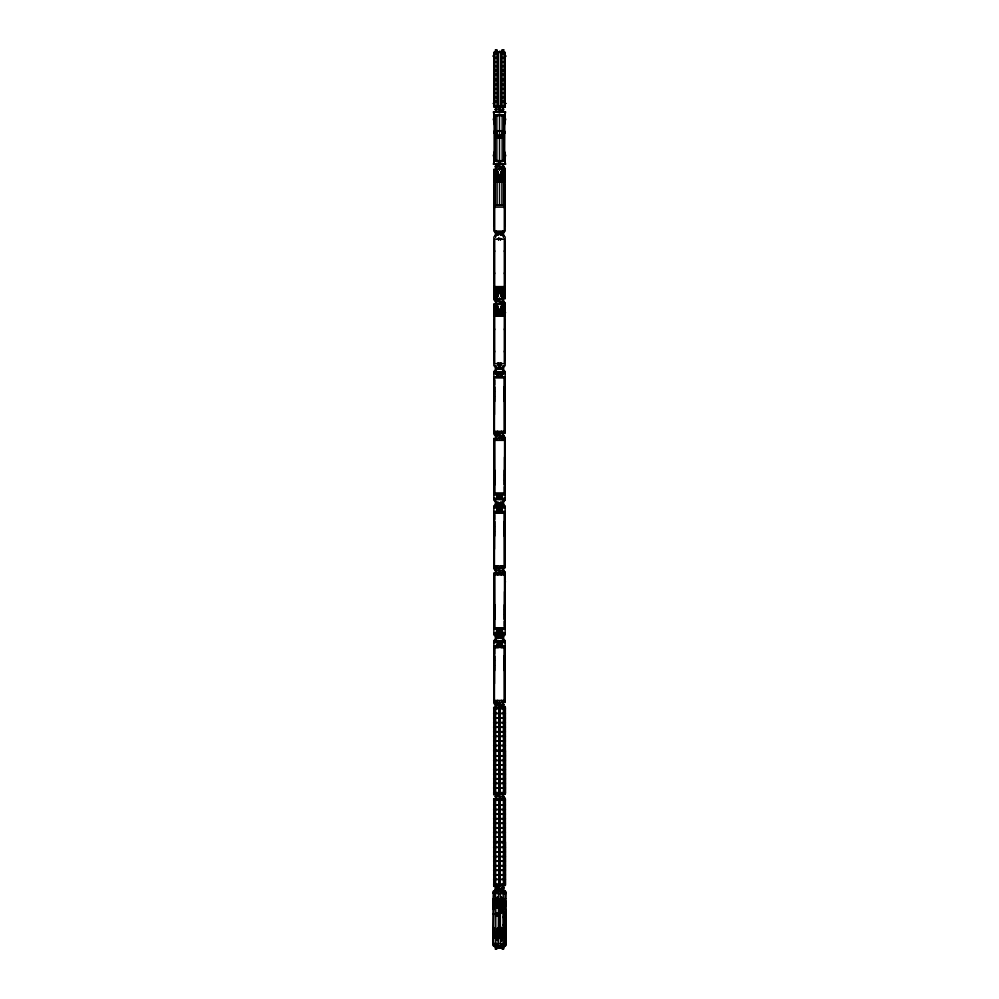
<?xml version="1.0" encoding="UTF-8"?>
<svg xmlns="http://www.w3.org/2000/svg" width="999" height="999" viewBox="0 0 999 999"><rect width="100%" height="100%" fill="white"/><g stroke="black" fill="none" stroke-linecap="round" stroke-linejoin="round"><path stroke-width="1.5" d="M493.319 898.838L493.469 909.215M495.254 885.189L494.093 885.326M494.093 793.83L495.192 793.693M495.054 891.383L493.706 893.181L493.431 944.667L494.955 946.415L495.779 943.556L495.779 898.838C495.429 893.705 494.755 891.233 495.829 888.148M496.491 309.003L496.291 307.03M496.815 799.175L494.293 799.05M496.815 707.679L495.854 707.704L497.127 707.679M497.852 889.859L501.098 890.072M500.087 890.671L500.087 889.684L500.012 890.671M498.151 890.471L500.924 890.471L501.098 889.122M501.873 889.647L502.335 889.947M501.998 885.326L503.109 885.126L503.134 886.35M503.109 793.755L501.998 793.83M502.509 309.003L502.36 306.943L502.509 309.265M502.122 174.713L503.496 175.187L502.509 174.463M503.159 946.478L504.045 946.415L503.221 943.556L503.221 893.531L504.045 890.671L503.171 890.509M504.233 53.559L504.233 52.385M504.545 884.028L504.545 885.401M504.545 792.532L504.545 793.905M493.806 106.518L505.194 106.518L505.194 105.732L501.735 105.732M493.019 943.955C494.517 946.54 501.023 947.876 504.67 945.678L505.294 938.248M505.194 106.518L505.194 79.645L501.398 79.645M505.681 933.378L505.681 944.255L505.681 892.831M505.681 901.985L505.644 926.785M504.582 156.219L504.395 152.897L504.208 156.718M502.335 947.139L501.76 948.063L501.398 946.64M497.29 932.055L497.539 928.034L497.415 940.608L497.265 928.271L497.202 932.055L501.448 932.192M497.552 936.438L497.265 940.359L497.465 936.575M501.585 940.559L501.498 928.021L501.498 940.608L501.71 936.575M493.693 899.487L493.319 901.647L494.368 901.647M493.693 929.732L493.319 931.905L494.368 931.905M497.29 900.848L497.315 897.252L497.465 900.848M497.29 904.682L497.315 908.278L497.465 900.474M501.535 900.848L501.685 897.252L501.498 908.216L501.71 904.682M501.535 900.648L501.623 897.402L501.685 908.278M501.71 904.882L501.585 908.166L501.535 904.682M504.595 153.434L504.208 153.534M497.44 940.371L497.202 936.587M501.448 932.055C501.948 914.272 501.948 954.37 501.448 936.587M497.29 900.648L497.315 897.252M501.448 900.561L501.735 897.314L501.71 900.848M493.543 898.838L493.843 891.87L498.601 890.022L498.251 943.556L495.404 944.717L496.79 946.14L498.588 946.365L502.21 946.14L503.596 944.717L500.749 943.556L502.26 946.54L500.412 946.89L500.387 889.997L503.996 890.559L505.569 892.419L504.02 890.721M504.033 946.128L500.412 946.503M498.563 947.089L498.251 943.556L496.79 946.14L497.602 946.64M494.655 117.707L494.567 119.306L494.43 118.419M504.57 157.792C504.582 157.505 504.07 159.253 504.57 158.017M502.26 946.577L502.222 947.639L503.721 947.639L503.721 946.278M495.904 890.783L496.066 888.148M498.339 890.471L498.988 889.684M500.661 946.615L500.087 947.389M496.603 946.303L496.79 946.74A14.61 14.61 0 0 0 502.222 946.665L503.359 946.303L503.134 947.551M499.65 108.941L501.261 111.164L499.512 109.003M498.701 107.717L500.274 109.89L499.425 109.228M499.263 435.726L498.314 434.128M499.737 435.989L500.836 437.437M499.263 570.279L497.902 568.019L499.737 570.529M499.737 705.082L497.927 702.796L500.686 706.68M499.125 796.003C494.318 789.797 504.158 802.01 499.063 796.066M497.602 890.446L496.79 890.933L498.251 893.531L495.404 892.369L496.79 890.933L498.588 890.708L502.21 890.933L503.596 892.369L500.749 893.531L502.222 889.435L503.721 889.435L503.608 890.421M499.987 109.715L498.563 107.867M499.25 166.259C501.311 169.618 494.443 159.69 499.875 167.208M498.026 299.5L499.712 301.448L498.101 299.688M499.875 301.748L499.213 300.799L499.787 301.81M499.737 301.436L500.861 303.022L499.263 301.186M499.875 796.89L499.263 796.315M504.47 157.38L504.345 157.305M505.569 945.004L505.681 929.407M493.768 929.145L493.319 931.905L493.931 929.732M505.032 908.253L505.681 905.181L504.632 905.181M496.291 307.704L496.878 307.23L496.678 310.165M502.397 890.783L500.387 890.059L505.469 892.469L505.531 898.838M500.849 946.615L498.151 946.615M496.266 173.764L495.554 173.901L496.041 173.426M499.125 166.321L499.787 167.27M503.246 173.426C502.547 175.062 503.946 172.253 502.122 173.701M495.754 294.643C496.416 293.132 495.054 295.642 496.878 294.368M496.266 308.316L495.554 308.454L496.041 307.967M502.734 294.305L503.359 294.043L502.959 294.643M503.246 307.967C502.547 309.553 503.933 306.893 502.122 308.254M501.173 572.951L499.587 570.267M495.017 945.853L496.765 946.303L496.778 947.139M502.322 294.917L502.322 292.445M499.525 436.051L500.899 437.475M500.836 706.53L499.263 704.819M499.4 796.265L499.937 796.815M494.293 707.554L497.127 707.554M503.146 707.704C500.749 707.317 504.17 708.428 503.134 706.543M495.891 793.755L497.002 793.83M503.109 799.138C500.724 798.863 504.208 799.899 503.134 798.039M503.808 793.693L504.807 793.83M497.002 885.326L494.33 885.264M503.783 885.251L504.807 885.326M501.998 885.214L504.907 885.326L501.873 885.326M494.53 118.831L494.368 117.732M493.319 908.066L494.03 908.241M495.392 914.485L496.166 913.136L498.301 913.698L498.301 915.259L496.953 916.033L495.392 914.485L498.501 914.485M496.528 914.485L497.302 914.272L496.753 914.822M497.102 914.21L496.953 912.924M505.869 909.44L504.845 909.44L505.032 898.825M505.681 929.02L504.957 929.033L505.681 928.895M506.168 943.63L505.519 946.103L503.721 946.54M495.904 707.704L496.066 705.169M495.904 799.188L496.066 796.665M493.931 899.487L493.319 901.647L493.931 898.9M494.992 149.887L493.843 153.821L493.843 164.223M504.008 126.324L505.157 122.39L505.157 111.975M493.706 904.132L493.394 905.181L493.394 901.647L493.706 902.709M493.706 934.377L493.394 935.439L493.394 931.905L493.706 932.966M493.793 892.569L495.005 890.559L498.588 889.884M499.425 948.014L499.675 946.852M492.832 893.443L493.431 891.258M502.709 172.752L502.322 175.624M502.322 310.165L502.122 307.23L502.122 310.277M500.886 168.731L501.173 169.318M499.587 166.621L500.861 168.481L499.263 166.633M499.975 178.247L499.025 178.247M496.553 376.049L502.447 376.049L501.66 376.835L497.34 376.835L496.553 376.049L498.726 372.952M501.623 497.827L500.274 498.951L502.447 495.666L501.66 494.88L497.34 494.88L496.553 495.666L502.447 495.666M496.553 510.589L497.377 508.429L496.553 510.589L497.34 511.376L501.66 511.376C503.821 510.264 500.037 506.406 502.447 510.589M502.447 630.219L496.553 630.219L497.34 629.432L501.66 629.432L502.447 630.219L501.623 632.18M496.553 645.142L502.447 645.142L501.66 645.928L497.34 645.928L496.553 645.142L498.726 641.857L498.738 643.543M502.859 160.489L503.596 160.302M493.981 893.331L493.781 894.242M505.794 893.019L504.732 891.021M505.019 943.755L505.219 942.844M496.228 890.559L493.431 892.407M500.412 947.202L504.67 946.203L505.569 944.667L504.045 946.415M505.457 938.248L505.469 944.617L502.772 946.515M494.517 160.789L494.517 115.422M504.483 160.789L494.193 160.489M504.607 891.52L502.247 890.346M495.142 900.798L503.858 900.798M501.873 889.023L501.698 890.146M495.354 901.173L495.791 900.424M497.377 897.552L497.552 900.686M495.142 904.732L496.953 904.657M495.354 905.106L495.379 904.382M503.209 901.173L503.646 900.424M496.166 915.833L497.727 913.136M499.263 911.538C500.312 911.026 499.7 912.636 499.475 911.163M503.209 905.106L503.646 904.357M499.475 911.912L500.087 911.538M503.621 904.732L495.379 904.732M500.487 912.312L500.724 912.037M501.036 912.037L500.674 913.685M502.997 908.653L503.858 908.653M501.623 911.538L503.484 911.7L503.621 932.354L501.798 932.192M503.209 909.028L503.646 908.278M499.725 915.521L500.237 916.42M499.737 915.559L499.75 915.971M501.835 911.912L502.272 911.163M499.725 916.42L500.237 915.521M502.997 917.432L503.858 917.432M503.646 917.057L503.034 917.432M495.142 932.354L496.953 932.467M495.354 932.729L495.791 931.98M495.354 935.913L495.791 936.662M495.379 936.288L496.953 936.2M495.354 936.662L495.791 935.913M502.997 924.887L503.858 924.887M503.209 925.261L503.646 924.512M503.209 931.98L503.646 932.729M503.209 932.729L503.646 931.98M503.209 935.913L503.646 936.662M503.209 936.662L503.646 935.913M497.302 947.689L497.302 946.94M498.026 948.076L498.089 946.715M500.974 947.964L500.911 946.752M498.663 107.817L498.526 107.592M499.388 435.901L498.051 433.753M501.173 438.411L500.886 437.824M501.098 707.317L500.924 707.329M501.098 948.076L501.273 946.777M501.935 947.889L502.21 946.74M498.913 946.89L493.756 945.304L496.228 946.515M501.098 889.185L501.273 890.309M505.981 943.955L505.294 943.905M498.076 888.923L498.076 888.685M498.014 886.363L498.014 886.45M494.418 119.992C495.679 120.005 493.956 125.075 494.717 122.078M496.815 885.214L495.854 885.189L496.066 887.724M503.908 115.896L505.157 114.336M493.843 161.875L495.092 160.302M493.843 177.148L493.843 178.721M505.157 178.721L505.157 177.148M493.843 289.348L493.843 290.921M505.157 290.921L505.157 289.348M493.843 311.7L493.843 313.274M505.157 313.274L505.469 312.55M493.843 423.888L493.843 425.462M505.157 425.462L505.157 423.888M493.843 446.241L493.843 447.814M505.157 447.814L505.157 446.241M493.843 558.441L493.843 560.014M505.157 560.014L505.157 558.441M493.843 580.794L493.843 582.367M493.843 692.994L493.843 694.555M505.157 694.555L505.157 692.994M500.399 911.35C502.772 911.225 499.075 910.339 500.399 912.587L501.348 912.587L501.348 911.138L500.399 911.188L501.348 911.463M500.499 911.513L501.248 911.675M497.502 903.046L501.461 907.804L497.302 903.084M497.202 936.438L501.798 936.438M499.413 570.541L500.899 572.951M503.496 293.831L502.509 293.868M495.504 308.791L496.291 309.028M493.256 893.056L493.706 893.181M497.315 908.278L497.29 904.882M501.461 908.128L501.535 904.882M495.616 799.113L496.278 799.05M502.722 799.05L503.508 799.188M501.298 112.175L501.286 111.601M495.504 173.501L496.491 173.327M500.899 169.318L501.198 168.806M503.346 235.177L505.157 236.975L505.157 298.776L493.843 298.776L493.843 236.975L495.654 235.177M503.496 231.718L502.834 231.83M503.346 232.892L505.157 231.094L505.157 169.293L493.843 169.293L493.843 231.094L495.654 232.892M503.496 294.568L502.509 294.742M495.504 308.042L496.291 308.042M500.899 303.858L501.211 303.346M502.709 308.042L503.496 308.042M503.346 369.717L505.157 371.528L505.157 433.316L493.843 433.316L493.843 371.528L495.654 369.717M495.504 370.904L496.166 370.779M503.496 366.258L502.834 366.383M503.346 367.445L505.157 365.634L505.157 303.846L493.843 303.846L493.843 365.634L495.654 367.445M497.827 431.356L496.853 432.342L494.23 431.356L494.23 421.341M501.173 440.359L502.147 439.373L504.77 440.359L504.77 450.374M495.654 504.27L493.843 506.081L493.843 567.869L505.157 567.869L505.157 506.081L503.346 504.27M503.346 501.985L505.157 500.187L505.157 438.386L493.843 438.386L493.843 500.187L495.654 501.985M496.553 510.402L497.34 511.188L501.66 511.188L502.447 510.402M497.827 565.909L496.853 566.883L494.23 565.909L494.23 555.894M501.173 574.9L502.147 573.926L504.77 574.9L504.77 584.914M503.346 638.811L505.157 640.621L505.157 702.422L493.843 702.422L493.843 640.621L495.654 638.811M503.346 636.538L505.157 634.727L505.157 572.939L493.843 572.939L493.843 634.727L495.654 636.538M497.827 700.449L496.853 701.435L494.23 700.449L494.23 690.434M503.508 707.617L502.722 707.554M494.33 890.883L493.319 893.143A2.335 2.335 0 0 1 495.005 890.871A14.61 14.61 0 0 1 503.996 890.871L504.932 892.057M494.068 892.057L494.98 890.721M503.946 945.703L505.244 945.304L500.087 946.89M497.377 897.402L497.465 900.648M498.264 107.343L498.214 106.718M501.461 111.601L501.348 111.551M497.877 164.66L498.026 164.036M501.161 169.131L501.036 168.606M497.939 299.225L497.827 298.576M498.164 434.278L498.101 433.129L497.802 433.816M500.861 437.712L500.899 438.586M497.827 567.669L498.026 568.031M497.939 794.367L497.789 793.631M500.949 798.613L500.899 799.525L501.098 798.8M497.377 239.335L498.726 238.212L501.623 239.335M497.377 363.087L498.726 364.41L500.274 364.41L501.623 363.087M493.656 913.985L493.319 913.91M496.678 946.303L495.829 946.465M502.959 231.793L503.496 231.443L502.709 231.443M495.754 173.426L496.878 173.701M503.246 294.643L502.122 294.368M495.754 307.967L496.878 308.254M498.176 890.409L498.913 889.947M500.087 947.139L500.824 946.677M503.346 233.841L501.011 233.154L497.989 234.915L495.504 234.34M503.496 368.281L501.011 367.707L497.989 369.468L495.654 368.781M503.346 502.934L501.011 502.247L497.989 504.008L495.504 503.434M503.496 637.374L501.011 636.8L497.989 638.561L495.654 637.874M502.972 902.721L495.891 902.809L503.109 902.809M495.604 915.259L496.678 914.634M498.301 913.698L497.252 914.485M495.891 934.277L503.109 934.277L496.028 934.352M494.892 115.222L504.108 115.222M504.108 160.989L494.892 160.989M494.48 891.657L498.588 890.196L494.98 891.096M497.539 928.408L501.498 933.928M501.461 940.234L497.302 934.627M499.837 290.147L499.163 290.147M499.837 313.137L499.163 313.137M497.34 890.097L497.24 889.023M500.849 890.471L497.802 890.097M501.098 947.015L497.902 947.015M496.291 293.119L495.504 293.356L496.878 293.356M496.291 293.381L495.504 293.594L496.091 293.207M496.391 114.835L494.742 115.222L504.258 115.222L502.609 114.835M502.609 161.376L504.258 160.989L494.742 160.989L496.391 161.376M496.753 890.346L497.127 889.023M502.235 946.303L503.983 945.853M500.924 303.696L501.173 303.858M500.924 572.789L501.198 572.452M498.951 114.56L496.853 115.709L496.853 160.489L498.951 161.638M500.049 161.638L502.147 160.489L502.147 115.709L500.049 114.56M498.913 890.196L494.255 890.996M502.509 175.225L503.496 175.125M494.006 901.685L494.006 902.909M494.006 903.92L494.006 905.144M504.994 902.909L504.994 901.685M504.994 905.144L504.994 903.92M494.006 931.93L494.006 933.153M494.006 934.177L494.006 935.401M504.994 933.153L504.994 931.93M504.994 935.401L504.994 934.177M496.291 174.313C495.879 173.414 494.468 175.737 496.491 175.225M495.279 890.546L493.481 890.983L493.431 892.906M495.504 180.282L495.504 172.465L498.351 172.153M496.091 172.702L498.351 172.39M500.649 295.679L502.909 295.367M500.649 295.916L503.496 295.517M495.504 309.615L495.504 307.018L498.351 306.705M496.091 307.255L498.351 306.943M500.649 374.438C508.516 374.438 490.484 374.438 498.351 374.438M496.091 631.892L502.909 631.892M504.095 115.709L504.095 160.489L500.462 161.638L502.772 161.376L496.228 161.376L498.476 161.626L494.905 160.489L494.905 115.709L498.538 114.56L496.228 114.835L502.772 114.835L500.524 114.573L504.095 115.709L504.233 158.329M496.491 174.463L495.467 174.65L496.878 174.713M493.344 943.93L493.469 938.248M504.907 707.554L503.646 707.754L504.807 707.554M504.907 799.05L503.646 799.25L504.807 799.05M496.278 707.554L495.492 707.617M502.722 793.83L503.446 793.83L503.409 707.442M496.928 49.95L495.204 50.062L496.728 49.95M499.6 51.149L499.325 52.447M495.591 51.449L496.528 51.449L496.528 50.062L496.403 52.385M502.472 51.449L503.409 51.449L503.409 50.062M497.477 52.148L498.151 52.547M497.602 52.547L494.043 52.385L497.602 52.148L497.602 107.143L494.193 106.518M501.398 52.547L504.957 52.385L501.398 52.148L501.398 107.143L504.957 106.593M493.806 52.785L497.602 52.785M501.398 52.785L505.194 52.785M493.806 53.559L497.265 53.559M501.735 53.559L505.194 53.559M493.131 55.882L494.193 55.919M504.807 55.919L505.869 55.932M493.131 56.219L494.193 56.231M504.807 56.231L505.869 56.231M493.806 57.58L497.265 57.58M501.735 57.58L505.194 57.58M493.806 57.979L497.265 57.979M501.735 57.979L505.194 57.979M493.806 61.801L497.265 61.801M501.735 61.801L505.194 61.801M493.806 62.188L497.265 62.188M501.735 62.188L505.194 62.188M493.806 66.021L497.265 66.021M501.735 66.021L505.194 66.021M493.806 66.409L497.265 66.409M501.735 66.409L505.194 66.409M493.806 70.23L497.265 70.23M501.735 70.23L505.194 70.23M493.806 70.629L497.265 70.629M501.735 70.629L505.194 70.629M493.806 74.45L497.265 74.45M501.735 74.45L505.194 74.45M493.806 74.838L497.265 74.838M501.735 74.838L505.194 74.838M493.806 78.859L497.265 78.859M501.735 78.859L505.194 78.859M493.806 79.645L497.602 79.645M493.806 80.432L497.265 80.432M501.735 80.432L505.194 80.432M493.806 84.453L497.265 84.453M501.735 84.453L505.194 84.453M493.806 84.853L497.265 84.853M501.735 84.853L505.194 84.853M493.806 88.674L497.265 88.674M501.735 88.674L505.194 88.674M493.806 89.061L497.265 89.061M501.735 89.061L505.194 89.061M493.806 92.882L497.265 92.882M501.735 92.882L505.194 92.882M493.806 93.282L497.265 93.282M501.735 93.282L505.194 93.282M493.806 97.103L497.265 97.103M501.735 97.103L505.194 97.103M493.806 97.502L497.265 97.502M501.735 97.502L505.194 97.502M493.806 101.324L497.265 101.324M501.735 101.324L505.194 101.324M493.806 101.711L497.265 101.711M501.735 101.711L505.194 101.711M494.193 103.059L493.131 103.496L494.193 103.372M504.807 103.059L505.781 103.496M504.807 103.372L505.869 103.421M493.806 105.732L497.265 105.732M494.043 106.756L497.602 106.756M501.398 106.756L504.957 106.756M497.602 106.918L493.806 106.918L493.806 52.385L505.194 52.385L505.194 106.918L501.398 106.918M498.151 106.918L500.849 106.918M495.591 107.855L496.528 107.855L496.528 109.228L496.403 106.918M502.472 107.855L503.409 107.855L503.409 109.228M499.6 108.754L499.675 107.218M496.928 109.228L495.204 109.353L496.928 109.54M499.325 109.965L499.675 112.075M495.591 111.039L496.528 111.039L496.528 109.665L496.403 111.975M502.472 111.039L503.409 111.039L503.409 109.665M505.232 112.063L493.768 111.975M493.843 113.948L493.319 111.975L505.681 111.975L505.157 113.948M498.389 114.56L500.611 114.56M494.193 115.709L504.807 115.709L504.645 160.489M493.843 119.056L493.219 119.056L493.843 121.016M505.157 119.056L505.781 119.056L505.157 121.016M496.441 130.869L502.559 130.869M493.768 131.581L496.441 131.581M502.559 131.581L505.232 131.506L505.082 132.917M493.768 132.842L496.441 132.842M502.559 132.842L505.232 132.842M496.441 132.917L493.768 132.917L493.768 131.506M502.559 132.917L505.232 132.917M496.441 138.024L502.559 138.024M493.843 155.195L493.219 155.195L493.843 157.155M505.157 155.195L505.781 155.195L505.157 157.155M498.389 161.638L500.611 161.638M493.843 162.338L493.319 164.223L505.681 164.223L505.157 162.263M493.843 164.073L505.157 164.073M499.6 164.46L499.325 166.009M495.591 165.172L496.528 165.172L496.528 166.546L496.453 164.223M502.472 165.172L503.409 165.172L503.409 166.546L503.284 164.223M496.928 166.546L495.204 166.658L496.728 166.546M495.591 168.356L496.528 168.356L496.528 166.983L496.453 169.293M502.472 168.356L503.409 168.356L503.409 166.983L503.284 169.293M504.957 168.506L504.807 169.293M504.957 169.143L503.983 169.143L503.983 167.957L504.957 167.957L504.957 169.293M494.43 169.693L497.265 169.693M501.735 169.693L504.57 169.693M494.43 171.254L497.265 171.254M501.735 171.254L504.57 171.254M502.36 172.402L502.709 175.624M500.649 172.153L503.496 172.552L503.496 180.282M496.291 173.114L496.878 175.737M502.709 173.102L502.285 175.737M502.509 173.327L503.496 173.501M495.504 173.963L496.491 173.913M502.509 173.913L503.496 173.963M493.843 174.4L505.157 174.4M493.843 175.774L505.157 175.774M501.311 177.273L501.311 178.609M493.843 180.095L505.157 180.095M493.843 181.468L505.157 181.468M494.705 181.868L504.295 181.868M494.705 182.068L504.295 182.068M493.843 185.402L493.843 225.587M505.157 185.402L505.157 225.587M493.843 204.645L495.104 204.483M503.896 204.483L505.157 204.645M494.705 205.045L504.295 205.045M493.843 205.432L505.157 205.432M493.843 207.13L505.157 207.13M493.843 207.917L494.63 207.917M504.37 207.917L505.157 207.917M496.291 231.443L495.754 231.793M496.166 231.83L495.504 231.718M502.709 232.692L496.291 232.742L496.715 232.255M496.291 232.342L502.709 232.517M495.654 233.841L497.989 233.154L498.876 234.041M503.496 234.34L501.011 234.915L500.124 234.041M500.262 234.703L502.647 234.703L502.647 233.366L496.353 233.366L496.353 234.703L498.738 234.703L498.738 232.068M493.843 242.482L493.843 282.667M505.157 242.482L505.157 282.667M493.843 250.737L494.63 250.737M504.37 250.737L505.157 250.737M493.843 251.511L494.63 251.511M504.37 251.511L505.157 251.511M493.843 272.889L494.63 272.889M504.37 272.889L505.157 272.889M493.843 273.676L494.63 273.676M504.37 273.676L505.157 273.676M493.843 286.601L505.157 286.601M493.843 287.974L505.157 287.974M501.311 289.46L501.311 290.796M493.843 292.295L505.157 292.295M502.909 293.207L503.533 293.281L502.122 293.356M493.843 293.669L505.157 293.669M496.291 293.906L495.429 293.157M495.504 294.056L496.291 294.056M502.709 294.056L503.496 294.056M496.491 294.742L495.504 294.568M496.878 295.105L496.715 292.345L496.565 295.667M502.709 295.317L502.122 292.345M498.351 295.916L495.504 295.604L495.504 287.787M496.64 295.667L496.491 293.094M499.325 299.126L499.325 300.549M495.591 299.712L496.528 299.712L496.528 301.099L496.403 298.776M502.472 299.712L503.409 299.712L503.409 301.099M496.928 301.211L495.204 301.099M496.928 301.411L495.204 301.411L496.928 301.523M495.591 302.897L496.528 302.897L496.528 301.523L496.403 303.846M502.472 302.897L503.409 302.897L503.409 301.523M504.957 303.059L504.807 303.846M504.957 303.684L503.983 303.684L503.983 302.51L504.957 302.51L504.957 303.846M496.64 306.943L496.491 309.265M500.649 306.705L503.496 307.018L503.496 309.628M495.504 307.093L495.704 309.553M503.496 307.093L503.296 309.628M502.709 307.867L502.285 307.23M503.496 308.716L502.509 308.753L503.571 308.928M493.843 308.953L505.157 308.953M496.878 309.265L496.565 306.943M493.843 310.327L505.157 310.327M501.311 311.813L501.311 313.149M493.843 314.648L505.157 314.648M493.843 316.021L505.157 316.021M493.843 319.955L493.843 360.139M505.157 319.955L505.157 360.139M494.63 328.946L493.768 329.108L494.63 329.732M504.37 328.946L505.232 329.108M504.37 329.732L505.232 329.57M493.843 351.099L494.63 351.099M504.37 351.099L505.157 351.099M493.843 351.885L494.63 351.885M504.37 351.885L505.157 351.885M498.726 364.21L500.274 364.41M498.189 364.66L500.811 364.71M498.189 364.847L500.811 364.847M498.189 365.047L500.811 365.047M496.166 366.383L495.504 366.258M498.738 367.919L496.353 367.919L496.353 369.255L498.738 369.255L498.738 362.724M495.504 368.281L497.989 367.707L498.876 368.581M503.346 368.781L501.011 369.468L500.124 368.581M500.262 369.255L502.647 369.255L502.647 367.919L500.262 367.919L500.262 362.724M502.834 370.779L503.496 370.904M493.843 371.728L505.157 371.728M493.843 372.515L505.157 372.515M493.843 372.702L505.157 372.702M498.738 373.176L498.351 374.675M500.262 373.176L500.649 374.675M493.843 373.489L505.157 373.489M496.291 374.25L502.709 374.25L496.291 374.138M493.843 377.023L505.157 377.023M494.23 377.222L504.77 377.222M494.505 402.01L494.505 414.585M493.843 417.22L494.23 377.023M505.157 417.22L504.77 377.023M494.43 431.356L504.57 431.356M494.043 433.479L495.017 433.479L495.017 434.652L494.043 434.652L494.043 433.316M499.325 433.554L499.675 435.027M495.591 434.265L496.528 434.265L496.528 435.639L496.403 433.316M502.472 434.265L503.409 434.265L503.409 435.639M496.928 435.764L495.204 435.639L496.728 435.764M495.591 437.45L496.528 437.45L496.528 436.076L496.403 438.386M502.472 437.45L503.409 437.45L503.409 436.076M504.957 437.599L504.807 438.386M504.957 438.236L503.983 438.236L503.983 437.05L504.957 437.05L504.957 438.386M494.43 440.359L504.57 440.359M493.843 454.495L494.23 494.68M505.157 454.495L504.77 494.68M504.495 457.13L504.495 469.692M494.83 493.306L504.17 493.306M494.505 493.369L504.495 493.369M494.23 494.493L504.77 494.493M493.843 494.68L505.157 494.68M498.351 497.265L500.649 497.265M501.423 497.34L497.577 497.402L501.423 497.589M493.843 498.214L505.157 498.214M498.351 498.538L498.351 497.04L500.649 497.04L500.649 498.576L500.262 497.265M500.274 498.763L497.377 497.827L498.726 498.951L498.738 497.265M493.843 499.001L505.157 499.001M505.232 499.363L493.768 499.363L505.232 499.825M500.262 502.46L502.647 502.46L502.647 503.796L496.353 503.796L496.353 502.46L498.738 502.46L498.738 503.796M495.654 502.934L497.989 502.247L498.876 503.134M503.496 503.434L501.011 504.008L500.124 503.134M502.709 504.42L496.291 505.094M496.291 504.707L502.709 504.657M505.232 506.431L493.768 506.431L505.232 506.905M493.843 507.255L505.157 507.255M493.843 508.041L505.157 508.041M498.351 508.991L500.649 508.991M493.843 511.575L505.157 511.575M494.23 511.775L504.77 511.775M494.505 512.887L504.495 512.887M494.83 512.949L504.17 512.949M494.505 536.563L494.505 549.138M493.843 551.76L494.23 511.575M505.157 551.76L504.77 511.575M494.43 565.909L504.57 565.909M499.325 568.181L499.325 569.605M495.591 568.818L496.528 568.818L496.528 570.192L496.403 567.869M502.472 568.818L503.409 568.818L503.409 570.192L503.334 567.869M499.325 570.866L499.675 572.976M495.591 571.99L496.528 571.99L496.528 570.616L496.453 572.939M502.472 571.99L503.409 571.99L503.409 570.616M504.957 572.152L504.807 572.939M504.957 572.777L503.983 572.777L503.983 571.603L504.957 571.603L504.957 572.939M494.43 573.326L497.265 573.326M501.735 573.326L504.57 573.326M493.843 589.048L494.23 629.233M505.157 589.048L504.77 629.233M504.495 591.67L504.495 604.245M494.505 627.921L504.495 627.921M493.843 629.233L505.157 629.233M497.577 631.88L501.423 631.905M497.577 631.942L501.423 632.067M493.843 632.767L505.157 632.767M493.843 633.553L505.157 633.553M493.843 633.753L505.157 633.753M493.843 634.54L505.157 634.54M496.291 636.101L502.709 636.276M502.709 636.375L496.291 636.4L496.291 635.751M495.504 637.374L497.989 636.8L498.876 637.674M503.346 637.874L501.011 638.561L500.124 637.674M500.262 638.349L502.647 638.349L502.647 637.012L496.353 637.012L496.353 638.349L498.738 638.349L498.738 635.714M493.843 640.821L505.157 640.821M493.843 641.608L505.157 641.608M493.843 641.808L505.157 641.808M498.726 642.045C500.974 641.408 501.948 643.219 502.447 645.142M500.649 642.27L500.262 643.543M493.843 642.582L505.157 642.582M497.577 643.281L501.423 643.219M497.577 643.456L501.423 643.406M493.843 646.128L505.157 646.128M494.23 646.316L504.77 646.316M494.505 647.439L504.495 647.439M498.326 647.652L494.942 647.652L494.942 646.665L504.058 646.665L504.058 647.652L501.073 647.652M494.505 671.116L494.505 683.678M493.843 686.313L494.23 646.128M505.157 686.313L504.77 646.128M494.43 700.449L504.57 700.449M494.043 702.572L495.017 702.572L495.017 703.758L494.043 703.758L494.043 702.422M499.325 702.772L499.675 704.307M495.591 703.358L496.528 703.358L496.528 704.732L496.403 702.422M502.472 703.358L503.409 703.358L503.409 704.732M496.928 705.169L495.204 705.169M499.325 705.581L499.675 707.642M495.591 706.543L496.528 706.543L496.528 705.169L496.341 707.679M502.472 706.543L503.409 706.543L503.409 705.169M505.194 707.255L505.044 707.879M493.606 707.479L505.394 707.479L505.394 793.905L493.606 793.905M498.913 707.567L500.087 707.567M505.019 707.679L501.873 707.554M494.642 707.879L498.951 707.879M493.606 708.266L498.988 708.266M500.012 708.266L505.394 708.266M493.606 708.865L498.988 708.865M500.012 708.865L505.394 708.865M493.606 713.249L498.988 713.249M500.012 713.249L505.394 713.249M493.606 713.636L498.988 713.636M500.012 713.636L505.394 713.636M493.606 717.831L498.988 717.831M500.012 717.831L505.394 717.831M493.606 718.219L498.988 718.219M500.012 718.219L505.394 718.219M493.606 722.414L498.988 722.414M500.012 722.414L505.394 722.414M493.606 722.801L498.988 722.801M500.012 722.801L505.394 722.801M493.606 726.997L498.988 726.997M500.012 726.997L505.394 726.997M493.606 727.384L498.988 727.384M500.012 727.384L505.394 727.384M493.606 731.58L498.988 731.58M500.012 731.58L505.394 731.58M493.606 731.967L498.988 731.967M500.012 731.967L505.394 731.967M493.606 736.163L498.988 736.163M500.012 736.163L505.394 736.163M493.606 736.55L498.988 736.55M500.012 736.55L505.394 736.55M493.606 740.746L498.988 740.746M500.012 740.746L505.394 740.746M493.606 741.133L498.988 741.133M500.012 741.133L505.394 741.133M493.606 745.329L498.988 745.329M500.012 745.329L505.394 745.329M493.606 745.716L498.988 745.716M500.012 745.716L505.394 745.716M493.606 750.112L498.988 750.112M500.012 750.112L505.394 750.112M493.606 750.699L498.988 750.699M500.012 750.699L505.394 750.699L505.394 793.119L500.012 793.119M493.606 751.285L498.988 751.285M500.012 751.285L505.394 751.285M493.606 755.669L498.988 755.669M500.012 755.669L505.394 755.669M493.606 756.068L498.988 756.068M500.012 756.068L505.394 756.068M493.606 760.251L498.988 760.251M500.012 760.251L505.394 760.251M493.606 760.651L498.988 760.651M500.012 760.651L505.394 760.651M493.606 764.834L498.988 764.834M500.012 764.834L505.394 764.834M493.606 765.234L498.988 765.234M500.012 765.234L505.394 765.234M493.606 769.417L498.988 769.417M500.012 769.417L505.394 769.417M493.606 769.817L498.988 769.817M500.012 769.817L505.394 769.817M493.606 774L498.988 774M500.012 774L505.394 774M493.606 774.4L498.988 774.4M500.012 774.4L505.394 774.4M493.606 778.583L498.988 778.583M500.012 778.583L505.394 778.583M493.606 778.983L498.988 778.983M500.012 778.983L505.394 778.983M493.606 783.166L498.988 783.166M500.012 783.166L505.394 783.166M493.606 783.566L498.988 783.566M500.012 783.566L505.394 783.566M493.606 787.761L498.988 787.761M500.012 787.761L505.394 787.761M493.606 788.149L498.988 788.149M500.012 788.149L505.394 788.149M493.606 792.532L498.988 792.532M500.012 792.532L505.394 792.532M493.606 793.119L498.988 793.119M493.806 793.518L493.806 794.305M494.642 793.518L498.951 793.518M504.358 793.518L498.913 793.83L498.988 707.479L499.113 793.955M493.806 793.668L497.002 793.718M505.019 793.83L501.873 793.83M499.325 794.255L499.675 795.591M495.591 794.854L496.528 794.854L496.528 796.228L496.341 793.718M502.472 794.854L503.409 794.854L503.409 796.228L503.284 793.905M496.928 796.228L495.204 796.34M496.928 796.54L495.204 796.665L496.728 796.54M495.591 798.039L496.528 798.039L496.528 796.665L496.341 799.175M502.472 798.039L503.409 798.039L503.409 796.665L503.371 799.375M505.194 798.588L505.044 799.375M493.606 798.975L505.394 798.975L505.394 885.401L493.606 885.401M505.194 799.212L501.873 799.05M493.806 799.375L505.194 799.375L505.194 798.039L504.22 798.039L504.358 885.401M493.606 799.762L498.988 799.762M500.012 799.762L505.394 799.762M493.606 800.349L498.988 800.349M500.012 800.349L505.394 800.349M493.606 804.744L498.988 804.744M500.012 804.744L505.394 804.744M493.606 805.132L498.988 805.132M500.012 805.132L505.394 805.132M493.606 809.327L498.988 809.327M500.012 809.327L505.394 809.327M493.606 809.714L498.988 809.714M500.012 809.714L505.394 809.714M493.606 813.91L498.988 813.91M500.012 813.91L505.394 813.91M493.606 814.297L498.988 814.297M500.012 814.297L505.394 814.297M493.606 818.493L498.988 818.493M500.012 818.493L505.394 818.493M493.606 818.88L498.988 818.88M500.012 818.88L505.394 818.88M493.606 823.076L498.988 823.076M500.012 823.076L505.394 823.076M493.606 823.463L498.988 823.463M500.012 823.463L505.394 823.463M493.606 827.659L498.988 827.659M500.012 827.659L505.394 827.659M493.606 828.046L498.988 828.046M500.012 828.046L505.394 828.046M493.606 832.242L498.988 832.242M500.012 832.242L505.394 832.242M493.606 832.629L498.988 832.629M500.012 832.629L505.394 832.629M493.606 836.825L498.988 836.825M500.012 836.825L505.394 836.825M493.606 837.212L498.988 837.212M500.012 837.212L505.394 837.212M493.606 841.595L498.988 841.595M500.012 841.595L505.394 841.595M493.606 842.194L498.988 842.194M500.012 842.194L505.394 842.194L505.394 884.615L500.012 884.615M493.606 842.781L498.988 842.781M500.012 842.781L505.394 842.781M493.606 847.164L498.988 847.164M500.012 847.164L505.394 847.164M493.606 847.564L498.988 847.564M500.012 847.564L505.394 847.564M493.606 851.747L498.988 851.747M500.012 851.747L505.394 851.747M493.606 852.147L498.988 852.147M500.012 852.147L505.394 852.147M493.606 856.33L498.988 856.33M500.012 856.33L505.394 856.33M493.606 856.73L498.988 856.73M500.012 856.73L505.394 856.73M493.606 860.913L498.988 860.913M500.012 860.913L505.394 860.913M493.606 861.313L498.988 861.313M500.012 861.313L505.394 861.313M493.606 865.496L498.988 865.496M500.012 865.496L505.394 865.496M493.606 865.896L498.988 865.896M500.012 865.896L505.394 865.896M493.606 870.079L498.988 870.079M500.012 870.079L505.394 870.079M493.606 870.479L498.988 870.479M500.012 870.479L505.394 870.479M493.606 874.662L498.988 874.662M500.012 874.662L505.394 874.662M493.606 875.062L498.988 875.062M500.012 875.062L505.394 875.062M493.606 879.245L498.988 879.245M500.012 879.245L505.394 879.245M493.606 879.644L498.988 879.644M500.012 879.644L505.394 879.644M493.606 884.028L498.988 884.028M500.012 884.028L505.394 884.028M493.606 884.615L498.988 884.615M493.806 885.014L505.194 885.401M493.806 885.164L497.127 885.214M495.591 885.451L503.409 885.451L503.409 798.925M493.806 885.801L493.956 885.014M495.591 886.35L496.528 886.35L496.528 887.724L496.341 885.214M502.472 886.35L503.409 886.35L503.409 887.724M499.325 886.787L499.675 885.376M496.928 887.836L495.204 887.724L496.728 887.836M496.928 888.036L495.204 888.148L496.728 888.036M499.675 888.361L499.675 890.234M501.873 889.11L501.673 890.384M497.415 890.346L495.279 890.421L495.279 889.435L496.778 889.435L496.89 890.633L498.126 890.321L498.026 884.852M498.576 890.421L500.424 890.321M501.585 890.346L503.721 890.421M502.472 888.148L502.547 890.471L503.334 890.471M505.569 892.906L505.369 891.183L506.168 893.443M495.779 893.531L503.221 893.531M505.869 898.838L493.131 898.838L493.131 909.44L494.155 909.44L494.155 898.838M505.307 899.487L505.681 901.647L504.632 901.647M495.479 900.973L496.953 900.873M497.14 900.861L501.86 900.998M502.047 900.886L503.521 900.973M495.879 901.41L503.121 901.41L496.066 901.647M493.319 902.047L494.33 902.047M504.67 902.047L505.681 902.047M493.356 903.421L494.293 903.496M504.707 903.383L505.644 903.421M493.319 903.695L494.293 903.608M504.707 903.608L505.681 903.695M495.879 903.883L503.121 903.883L495.966 904.12M497.14 904.507L501.86 904.532M503.621 904.382L503.646 905.106M497.14 904.669L501.86 904.707M502.047 904.757L503.858 904.732M494.368 905.181L493.319 905.181L493.931 907.941M493.993 905.831L493.993 905.044M493.319 908.191L494.043 908.216M499.313 911.6L499.113 909.19L503.484 909.078L503.334 904.894M500.399 911.912L501.348 911.912M493.319 914.073L494.055 913.985M503.621 917.082L503.646 917.806M505.869 927.646L504.845 927.646L505.032 938.461M497.44 928.283L497.202 932.055M505.069 929.145L505.681 931.905L504.632 931.905M505.307 929.732L505.681 931.905L505.069 930.556M497.202 932.192L496.953 936.438L502.047 936.438L502.047 932.192M493.319 932.292L494.33 932.292M497.14 932.292L501.86 932.304M502.047 932.379L503.858 932.354M504.67 932.292L505.681 932.292M497.14 932.479L501.86 932.504M495.879 933.203L503.121 933.203L496.066 932.966M493.319 933.553L494.293 933.678L493.356 933.828M504.707 933.64L505.681 933.553M504.707 933.803L505.644 933.828M493.993 935.289L494.018 936.075M494.368 935.439L493.319 935.439L493.931 938.186M495.879 935.439L503.121 935.439L496.066 935.676M504.632 935.439L505.681 935.439L505.069 938.573L505.194 927.646M497.14 936.15L501.86 936.051M496.953 936.35L495.142 936.288L495.766 936.625M503.234 936.625L503.821 936.288L502.047 936.313L503.621 936.288M505.869 938.248L493.131 938.248L493.131 927.646L494.155 927.646L494.155 938.248M501.56 940.359L501.535 936.575M495.779 943.556L503.221 943.556M492.832 943.63L493.631 945.903M505.569 944.18L505.369 945.903M502.534 948.938L502.547 946.615L503.334 946.615M495.279 946.665L497.415 946.74M501.585 946.74L503.721 946.665M497.727 946.777L501.273 946.84M498.913 947.414L498.988 946.403M495.554 793.83L496.278 793.83M496.491 174.975L495.504 175.125M500.424 890.271L504.02 891.096M496.74 946.54L498.588 946.89L494.955 946.078M498.588 947.202L494.33 946.203L493.431 944.667L495.005 946.215A2.335 2.335 0 0 1 493.319 943.943L493.431 945.004M500.649 172.39L502.909 172.702M496.091 295.367L498.351 295.679M500.649 306.943L502.909 307.255M503.721 890.546L505.569 891.183M495.279 946.54L493.481 946.103L493.431 944.18M502.709 174.313L503.571 174.375M496.041 175.325L495.704 172.552M500.087 890.196L504.67 891.195M501.96 890.309L501.935 889.122M497.002 946.727L497.127 948.063M494.955 946.415L495.904 946.303M502.709 174.75L503.496 174.95M502.772 890.559L503.996 890.896A2.335 2.335 0 0 1 505.681 893.143L504.67 890.883M502.709 309.028L503.496 309.265M503.171 890.621L503.171 888.148M495.404 160.302L496.141 160.489M495.604 913.698L496.678 914.322M498.301 915.259L496.953 914.784L496.953 916.033M498.913 947.389L498.339 946.615M500.087 889.947L500.824 890.409M498.176 946.677L498.913 947.139M500.274 372.952L502.447 376.049M503.096 890.783L503.134 889.522M501.173 431.356L502.147 432.342L504.77 431.356L504.77 421.341M497.827 440.359L496.853 439.373L494.23 440.359L494.23 450.374M501.173 565.909L502.147 566.883L504.77 565.909L504.77 555.894M497.827 574.9L496.853 573.926L494.23 574.9L494.23 584.914M501.173 700.449L502.147 701.435L504.77 700.449L504.77 690.434M499.35 911.488L499.238 909.19M505.157 311.7L505.469 312.874M505.157 580.794L505.469 581.967M493.843 114.336L495.092 115.896M503.908 160.302L505.157 161.875M505.219 894.242L505.019 893.331M493.781 942.844L493.981 943.755M497.902 948.076L497.802 946.84M504.52 945.429L503.996 946.215A2.335 2.335 0 0 0 505.681 943.943M503.209 900.424L503.646 901.173M503.209 908.278L503.646 909.028M501.835 911.163L502.272 911.912M495.354 900.424L495.791 901.173M495.354 904.357L495.791 905.106M503.209 924.512L503.646 925.261M496.166 913.136L497.727 915.833M495.354 931.98L495.791 932.729M505.069 900.311L505.681 901.647L505.069 898.513L505.407 929.095M496.553 495.666L497.377 497.827M496.553 630.219L497.377 632.18M501.061 911.013L501.111 911.625M496.715 175.737L496.328 172.402L496.491 175.524M504.008 149.887L505.157 153.821L505.157 164.223M494.992 126.324L493.843 122.39L494.006 111.975M495.841 946.64L496.066 948.938M494.405 117.969L494.43 118.194M500.661 890.471L500.087 889.684L500.174 890.584M505.581 909.44L505.606 929.095M505.457 893.168L505.294 898.838M505.194 708.865L505.182 713.249M505.194 713.636L505.194 717.831M505.194 718.219L505.182 722.414M505.194 722.801L505.194 726.997M505.182 727.384L505.194 731.58M505.182 731.967L505.194 736.163M505.194 736.55L505.182 740.746M505.194 741.133L505.194 745.329M505.194 745.716L505.194 750.112M505.182 751.285L505.194 755.669M505.182 756.068L505.194 760.251M505.194 760.651L505.182 764.834M505.182 765.234L505.194 769.417M505.194 769.817L505.182 774M505.194 774.4L505.182 778.583M505.194 778.983L505.194 783.166M505.194 783.566L505.182 787.761M505.194 788.149L505.194 792.532M505.182 800.349L505.194 804.744M505.194 805.132L505.182 809.327M505.194 809.714L505.194 813.91M505.194 814.297L505.182 818.493M505.182 818.88L505.194 823.076M505.194 823.463L505.194 827.659M505.194 828.046L505.194 832.242M505.194 832.629L505.194 836.825M505.194 837.212L505.182 841.595M505.182 842.781L505.194 847.164M505.194 847.564L505.194 851.747M505.182 852.147L505.194 856.33M505.194 856.73L505.182 860.913M505.182 861.313L505.194 865.496M505.194 865.896L505.182 870.079M505.194 870.479L505.182 874.662M505.194 875.062L505.182 879.245M505.194 879.644L505.182 884.028M504.845 53.559L504.994 57.58M505.032 57.979L504.994 61.801M505.032 62.188L504.994 66.021M504.845 66.409L504.994 70.23M504.994 70.629L504.994 74.45M504.994 74.838L504.845 78.859M504.845 80.432L504.994 84.453M505.032 84.853L504.994 88.674M504.994 89.061L505.032 92.882M504.994 93.282L505.032 97.103M505.032 97.502L504.994 101.324M504.994 101.711L504.994 105.732M504.77 181.281L504.77 171.254L503.783 170.28L501.173 171.254L501.173 181.281M504.77 286.788L504.77 296.815L503.783 297.789L501.173 296.815L501.173 286.788M504.77 315.821L504.77 305.806L503.783 304.82L501.173 305.806L501.173 315.821M504.607 131.581L504.607 132.842M504.545 707.479L504.545 708.865M504.545 750.112L504.545 751.285M504.545 798.975L504.545 800.349M504.545 841.595L504.545 842.781M504.233 78.859L504.233 80.432M504.233 105.732L504.233 106.918M504.295 131.581L504.22 132.842M504.295 181.468L504.295 205.432M504.295 207.13L504.295 231.094L494.705 231.094L494.705 181.468M504.295 377.947L504.295 431.368M504.295 486.663L504.295 491.758M504.295 512.499L504.295 565.921M504.295 621.216L504.295 626.311M504.295 647.04L504.295 700.474M504.358 793.905L504.22 706.543L505.194 706.543L505.194 707.879L500.049 707.479M504.095 53.559L504.095 57.58M504.095 57.979L504.095 61.801M504.095 62.188L504.095 66.021M504.095 66.409L504.095 70.23M504.095 70.629L504.095 74.45M504.095 74.838L504.095 78.859M504.095 80.432L504.095 84.453M504.095 84.853L504.095 88.674M504.095 89.061L504.095 92.882M504.095 93.282L504.095 97.103M504.095 97.502L504.095 101.324M504.095 101.711L504.095 105.732M504.17 204.545L504.17 207.567M504.095 386.925L504.095 391.183M504.095 392.033L504.095 396.278M504.095 397.14L504.095 401.386M504.095 470.317L504.095 474.575M504.095 475.424L504.095 479.682M504.095 480.531L504.095 484.79M504.058 493.156L504.058 494.143L494.942 494.143L494.942 493.156M504.058 513.099L504.058 512.112L494.942 512.112L494.942 513.099M504.095 521.478L504.095 525.724M504.095 526.585L504.095 530.831M504.095 531.693L504.095 535.939M504.095 604.87L504.095 609.115M504.095 609.977L504.095 614.223M504.095 615.084L504.095 619.33M504.058 627.709L504.058 628.696L494.942 628.696L494.942 627.709M504.095 656.018L504.095 660.277M504.095 661.126L504.095 665.384M504.095 666.233L504.095 670.491M504.17 708.865L504.17 713.249M504.17 713.636L504.17 717.831M504.17 718.219L504.17 722.414M504.17 722.801L504.17 726.997M504.17 727.384L504.17 731.58M504.17 731.967L504.17 736.163M504.17 736.55L504.17 740.746M504.17 741.133L504.17 745.329M504.17 745.716L504.17 750.112M504.17 751.285L504.17 755.669M504.17 756.068L504.17 760.251M504.17 760.651L504.17 764.834M504.17 765.234L504.17 769.417M504.17 769.817L504.17 774M504.17 774.4L504.17 778.583M504.17 778.983L504.17 783.166M504.17 783.566L504.17 787.761M504.17 788.149L504.17 792.532M504.17 800.349L504.17 804.744M504.17 805.132L504.17 809.327M504.17 809.714L504.17 813.91M504.17 814.297L504.17 818.493M504.17 818.88L504.17 823.076M504.17 823.463L504.17 827.659M504.17 828.046L504.17 832.242M504.17 832.629L504.17 836.825M504.17 837.212L504.17 841.595M504.17 842.781L504.17 847.164M504.17 847.564L504.17 851.747M504.17 852.147L504.17 856.33M504.17 856.73L504.17 860.913M504.17 861.313L504.17 865.496M504.17 865.896L504.17 870.079M504.17 870.479L504.17 874.662M504.17 875.062L504.17 879.245M504.17 879.644L504.17 884.028M503.796 109.54L502.072 109.353M503.846 131.581L503.921 132.842M503.796 166.983L502.072 166.983M503.896 181.468L503.896 205.432M503.796 301.099L502.072 301.099M503.796 436.076L502.072 435.951M503.796 570.192L502.072 570.304M503.796 705.044L502.072 705.044M503.808 707.479L503.808 793.905M503.796 796.34L502.072 796.228M503.808 798.975L503.808 885.401M503.796 948.938L502.072 949.05M503.708 131.581L503.771 132.842M503.646 182.068L503.646 204.845L495.354 204.845L495.354 182.068M503.496 230.644L503.496 236.963M503.496 287.787L503.496 295.604M503.496 310.764L503.496 314.835M503.496 365.646L503.496 371.678M503.496 501.098L503.496 505.157M503.496 635.651L503.496 639.71M503.409 888.148L503.409 889.522M503.409 947.551L503.409 948.938L503.284 945.204M503.171 50.062L503.284 52.385M503.334 106.918L503.171 109.228M503.171 109.665L503.284 111.975M503.296 172.552L503.296 175.312M503.296 230.944L503.296 236.963M503.296 292.994L503.296 295.517M503.284 298.776L503.171 301.099M503.171 301.523L503.284 303.846M503.296 365.646L503.296 371.678M503.284 433.316L503.171 435.639M503.171 436.076L503.284 438.386M503.296 500.586L503.296 504.595M503.171 570.616L503.334 572.939M503.296 636.213L503.296 640.222M503.284 702.422L503.171 704.732M503.171 705.169L503.246 707.754M503.371 885.014L503.171 887.724M503.134 51.449L503.134 52.385M503.134 106.918L503.134 107.855M503.134 111.039L503.134 111.975M503.134 164.223L503.134 165.172M503.134 168.356L503.134 169.293M503.134 298.776L503.134 299.712M503.134 302.897L503.134 303.846M503.134 433.316L503.134 434.265M503.134 437.45L503.134 438.386M503.134 567.869L503.134 568.818M503.134 571.99L503.134 572.939M503.134 702.422L503.134 703.358M503.134 793.905L503.134 794.854M502.934 50.062L502.934 52.385M502.934 106.918L502.934 109.228M502.934 109.665L502.934 111.975M502.934 164.223L502.934 166.546M502.934 166.983L502.934 169.293M502.909 172.465L502.909 180.282M502.909 232.005L502.909 235.277M502.909 287.787L502.909 295.604M502.934 298.776L502.934 301.099M502.934 301.523L502.934 303.846M502.909 307.018L502.909 309.615M502.909 310.764L502.909 314.835M502.909 366.546L502.909 370.617M502.934 433.316L502.934 435.639M502.934 436.076L502.934 438.386M502.909 501.885L502.909 505.157M502.934 567.869L502.934 570.192M502.934 570.616L502.934 572.939M502.909 635.651L502.909 638.923M502.934 702.422L502.934 704.732M502.934 705.169L502.934 707.479M502.934 793.905L502.934 796.228M502.934 796.665L502.934 798.975M502.934 885.401L502.934 887.724M502.934 888.148L502.834 890.783M502.834 946.303L502.934 948.938M502.697 50.062L502.597 52.385L502.534 50.062M502.747 106.918L502.697 109.228M502.697 109.665L502.597 111.975L502.472 109.665M502.747 164.223L502.697 166.546M502.697 166.983L502.747 169.293M502.709 292.445L502.36 295.667L502.509 293.094M502.697 301.099L502.597 298.776L502.534 301.099M502.697 301.523L502.597 303.846L502.534 301.523M502.747 433.316L502.697 435.639M502.697 436.076L502.747 438.386M502.709 505.094L502.597 504.345L502.36 504.945M502.697 570.192L502.597 567.869L502.534 570.192M502.697 570.616L502.597 572.939L502.534 570.616M502.709 635.751L502.597 636.463M502.697 704.732L502.597 702.422L502.534 704.732M502.697 705.169L502.659 707.679M502.722 793.718L502.697 796.228M502.697 796.665L502.722 799.175M502.722 885.214L502.697 887.724M502.697 888.148L502.697 890.496M502.697 946.577L502.697 948.938M502.547 106.918L502.534 109.228M502.41 130.719L502.41 138.187M502.547 164.223L502.472 166.546M502.472 166.983L502.547 169.293M502.435 172.402L502.509 175.524M502.547 433.316L502.534 435.639M502.534 436.076L502.547 438.386M502.435 636.463L502.322 635.751M502.534 705.169L502.472 707.879M502.472 793.518L502.534 796.228M502.472 796.665L502.472 799.375M502.472 885.014L502.534 887.724M502.072 890.584L500.886 889.997M502.047 900.648L502.047 904.882M501.898 182.068L501.898 204.845M501.86 233.366L501.86 234.703M501.735 431.356L501.735 432.929L504.57 432.929L504.495 377.947L494.505 377.947L494.43 432.929L497.265 432.929L497.265 431.356M501.735 440.359L501.735 438.786L504.57 438.786L504.495 493.768L494.505 493.768L494.43 438.786L497.265 438.786L497.265 440.359M501.86 502.46L501.86 503.796M501.735 565.909L501.735 567.482L504.57 567.482L504.495 512.499L494.505 512.499L494.43 567.482L497.265 567.482L497.265 565.909M501.86 637.012L501.86 638.349M501.735 700.449L501.735 702.022L504.57 702.022L504.495 647.04L494.505 647.04L494.43 702.022L497.265 702.022L497.265 700.449M501.873 946.702L501.76 948.063M501.56 897.252L501.56 908.278M501.211 437.899L501.173 438.586M501.248 910.976L501.148 912.974L500.499 910.976M500.949 138.024L500.949 135.115L498.051 135.115L498.051 138.024M500.849 52.547L500.699 51.361L500.462 106.756M500.849 107.143L498.151 107.143M500.649 232.068L500.649 234.703M500.649 239.897L500.649 238.586L498.351 238.586L498.351 239.897M500.649 362.724L500.649 369.255M500.649 502.46L500.649 503.796M500.649 507.679L500.649 509.228L498.351 509.228L498.351 507.679M500.649 631.58L500.649 633.129M500.649 635.714L500.649 638.349M500.649 642.232L500.649 643.768L498.351 643.768L498.351 642.232M500.262 238.586L500.262 239.897M500.262 373.139L500.262 374.438M500.262 507.679L500.262 508.991M500.262 631.818L500.262 633.129M500.049 708.865L500.049 713.249M500.049 713.636L500.049 717.831M500.049 718.219L500.049 722.414M500.049 722.801L500.049 726.997M500.049 727.384L500.049 731.58M500.049 731.967L500.049 736.163M500.049 736.55L500.049 740.746M500.049 741.133L500.049 745.329M500.049 745.716L500.049 750.112M500.049 751.285L500.049 755.669M500.049 756.068L500.049 760.251M500.049 760.651L500.049 764.834M500.049 765.234L500.049 769.417M500.049 769.817L500.049 774M500.049 774.4L500.049 778.583M500.049 778.983L500.049 783.166M500.049 783.566L500.049 787.761M500.049 788.149L500.049 792.532M500.049 800.349L500.049 804.744M500.049 805.132L500.049 809.327M500.049 809.714L500.049 813.91M500.049 814.297L500.049 818.493M500.049 818.88L500.049 823.076M500.049 823.463L500.049 827.659M500.049 828.046L500.049 832.242M500.049 832.629L500.049 836.825M500.049 837.212L500.049 841.595M500.049 842.781L500.049 847.164M500.049 847.564L500.049 851.747M500.049 852.147L500.049 856.33M500.049 856.73L500.049 860.913M500.049 861.313L500.049 865.496M500.049 865.896L500.049 870.079M500.049 870.479L500.049 874.662M500.049 875.062L500.049 879.245M500.049 879.644L500.049 884.028M500.087 946.403L500.087 947.414L500.012 946.403M499.887 707.442L499.887 793.955M499.887 798.925L499.887 885.451M499.675 167.22L499.675 169.331M499.675 301.773L499.675 303.883M499.675 436.313L499.675 438.424M499.675 797.015L499.675 799.138M499.5 114.56L499.5 161.638M499.5 182.068L499.5 204.845M499.5 707.879L499.6 701.985L499.325 707.642M499.6 793.481L499.4 799.687L499.4 793.481M499.6 884.577L499.6 890.783M499.5 898.838L499.5 938.248M499.6 946.303L499.6 948.188L499.4 946.303M499.4 884.577L499.4 890.783M499.113 798.925L499.113 885.451M498.951 798.975L498.951 885.401M498.913 889.659L498.988 890.671M498.726 238.212L498.738 239.897M498.738 373.139L498.738 374.438M498.738 507.679L498.738 508.991M498.738 631.818L498.738 633.129M498.513 52.148L498.426 107.193M498.351 362.724L498.351 367.919M498.351 631.58L498.351 633.129M497.827 164.036L497.802 164.723M497.827 181.281L497.827 171.254L496.853 170.28L494.23 171.254L494.23 181.281M497.827 286.788L497.827 296.815L496.853 297.789L494.23 296.815L494.23 286.788M497.889 298.576L497.802 299.263M497.827 315.821L497.827 305.806L496.853 304.82L494.23 305.806L494.23 315.821M497.889 567.669L497.802 568.356M497.889 702.26L497.802 702.946M497.827 884.852L497.802 890.246M497.44 897.252L497.44 908.278M497.14 233.366L497.14 234.703M497.14 502.46L497.14 503.796M497.14 637.012L497.14 638.349M497.102 182.068L497.102 204.845M496.953 900.648L496.953 904.882M496.728 109.54L495.204 109.54M496.928 166.983L495.204 166.858M496.728 435.951L495.204 435.951M496.728 570.304L495.204 570.304M496.89 946.453L496.778 947.639L495.279 947.639L495.279 946.278M496.928 948.938L495.204 949.05M496.59 130.719L496.59 138.187M496.565 504.345L496.678 505.094M496.678 635.751L496.64 636.463M496.528 889.522L496.528 888.148L495.666 890.471L495.591 888.148M496.528 947.551L496.528 948.938L495.666 946.615L495.591 948.938M496.303 50.062L496.253 52.385M496.253 106.918L496.303 109.228M496.303 109.665L496.253 111.975M496.253 164.223L496.303 166.546M496.303 166.983L496.253 169.293M496.291 172.477L496.291 175.624M496.291 292.445L496.291 295.592M496.253 298.776L496.303 301.099M496.303 301.523L496.253 303.846M496.253 433.316L496.303 435.639M496.303 436.076L496.253 438.386M496.253 567.869L496.303 570.192M496.303 570.616L496.253 572.939M496.253 702.422L496.303 704.732M496.303 705.169L496.278 707.679M496.278 793.718L496.303 796.228M496.303 796.665L496.278 799.175M496.278 885.214L496.303 887.724M496.303 888.148L496.166 890.783M496.166 946.303L496.303 948.938M496.066 50.062L496.066 52.385M496.066 106.918L496.066 109.228M496.066 109.665L496.066 111.975M496.066 164.223L496.066 166.546M496.066 166.983L496.066 169.293M496.091 172.465L496.091 180.282M496.091 232.005L496.091 235.277M496.091 287.787L496.091 295.604M496.066 298.776L496.066 301.099M496.066 301.523L496.066 303.846M496.091 307.018L496.091 309.615M496.091 310.764L496.091 314.835M496.091 366.546L496.091 370.617M496.066 433.316L496.066 435.639M496.066 436.076L496.066 438.386M496.091 501.885L496.091 505.157M496.066 567.869L496.066 570.192M496.066 570.616L496.066 572.939M496.091 635.651L496.091 638.923M496.066 702.422L496.066 704.732M496.066 793.905L496.066 796.228M495.829 50.062L495.716 52.385M495.866 106.918L495.829 109.228M495.829 109.665L495.866 111.975M495.729 131.581L495.729 132.842M495.866 164.223L495.829 166.546M495.829 166.983L495.866 169.293M495.704 230.869L495.704 236.963M495.704 292.994L495.704 295.517M495.866 298.776L495.829 301.099M495.829 301.523L495.866 303.846M495.704 365.572L495.704 371.678M495.716 433.316L495.829 435.639M495.829 436.076L495.866 438.386M495.704 500.586L495.704 504.582M495.866 567.869L495.829 570.192M495.829 570.616L495.866 572.939M495.704 636.151L495.704 640.222M495.716 702.422L495.829 704.732M495.829 705.169L495.754 707.754M495.866 793.905L495.829 796.228M495.829 796.665L495.754 799.25M495.754 885.126L495.829 887.724M495.716 945.204L495.829 948.938M495.654 50.062L495.666 52.385M495.666 106.918L495.591 109.228M495.591 109.665L495.666 111.975M495.666 131.506L495.666 132.917M495.666 164.223L495.591 166.546M495.654 166.983L495.666 169.293M495.504 230.644L495.504 236.963M495.666 298.776L495.654 301.099M495.591 301.523L495.666 303.846M495.504 310.764L495.504 314.835M495.504 365.572L495.504 371.678M495.666 433.316L495.591 435.639M495.654 436.076L495.666 438.386M495.504 501.098L495.504 505.157M495.666 567.869L495.591 570.192M495.591 570.616L495.666 572.939M495.504 635.651L495.504 639.71M495.666 702.422L495.591 704.732M495.654 705.169L495.654 796.228M495.591 796.665L495.654 887.724M495.292 132.842L495.292 131.581L495.079 132.842M495.104 181.468L495.104 205.432M495.192 707.479L495.192 793.905M495.104 798.975L495.192 885.401M494.905 53.559L494.905 57.58M494.905 57.979L494.905 61.801M494.905 62.188L494.905 66.021M494.905 66.409L494.905 70.23M494.905 70.629L494.905 74.45M494.905 74.838L494.905 78.859M494.905 80.432L494.905 84.453M494.905 84.853L494.905 88.674M494.905 89.061L494.905 92.882M494.905 93.282L494.905 97.103M494.905 97.502L494.905 101.324M494.905 101.711L494.905 105.732M495.017 298.926L495.017 300.112L494.043 300.112L494.193 298.776M494.905 386.925L494.905 391.183M494.905 392.033L494.905 396.278M494.905 397.14L494.905 401.386M494.905 470.317L494.905 474.575M494.905 475.424L494.905 479.682M494.905 480.531L494.905 484.79M494.905 521.478L494.905 525.724M494.905 526.585L494.905 530.831M494.905 531.693L494.905 535.939M495.017 568.031L495.017 569.205L494.043 569.205L494.193 567.869M494.905 604.87L494.905 609.115M494.905 609.977L494.905 614.223M494.905 615.084L494.905 619.33M494.905 656.018L494.905 660.277M494.905 661.126L494.905 665.384M494.905 666.233L494.905 670.491M494.767 52.385L494.767 53.559M494.767 78.859L494.767 80.432M494.767 105.732L494.767 106.918M494.842 131.581L494.78 132.842M494.705 379.957L494.705 385.04M494.705 440.334L494.705 493.768M494.705 514.497L494.705 519.592M494.705 574.887L494.705 628.309M494.705 649.05L494.705 654.145M494.83 707.479L494.78 794.854L493.806 794.854L493.806 707.479M494.83 798.975L494.78 886.35L493.806 886.35L493.806 798.975M494.63 131.581L494.63 132.842M494.455 707.479L494.455 708.865M494.455 750.112L494.455 751.285M494.455 792.532L494.455 793.905M494.455 798.975L494.455 800.349M494.455 841.595L494.455 842.781M494.455 884.028L494.455 885.401M494.355 115.709L494.355 160.489M494.155 53.559L494.155 57.58M494.155 57.979L494.155 61.801M494.155 62.188L494.155 66.021M494.155 66.409L494.155 70.23M494.155 70.629L494.155 74.45M494.155 74.838L494.155 78.859M494.155 80.432L494.155 84.453M494.155 84.853L494.155 88.674M494.155 89.061L494.155 92.882M494.155 93.282L494.155 97.103M494.155 97.502L494.155 101.324M494.155 101.711L494.155 105.732M493.968 53.559L494.006 57.58M494.006 57.979L494.006 61.801M494.006 62.188L493.968 66.021M494.006 66.409L493.968 70.23M494.006 70.629L493.968 74.45M494.006 74.838L494.006 78.859M494.006 80.432L494.006 84.453M494.006 84.853L493.968 88.674M494.006 89.061L494.006 92.882M493.968 93.282L494.006 97.103M494.006 97.502L493.968 101.324M493.968 101.711L494.006 105.732M493.918 131.506L493.918 132.917M493.818 708.865L493.818 713.249M493.818 713.636L493.818 717.831M493.818 718.219L493.818 722.414M493.818 722.801L493.818 726.997M493.818 727.384L493.818 731.58M493.818 731.967L493.818 736.163M493.818 736.55L493.818 740.746M493.818 741.133L493.818 745.329M493.818 745.716L493.818 750.112M493.818 751.285L493.818 755.669M493.818 756.068L493.818 760.251M493.818 760.651L493.818 764.834M493.818 765.234L493.818 769.417M493.818 769.817L493.818 774M493.818 774.4L493.818 778.583M493.818 778.983L493.818 783.166M493.818 783.566L493.818 787.761M493.818 788.149L493.818 792.532M493.818 800.349L493.818 804.744M493.818 805.132L493.818 809.327M493.818 809.714L493.818 813.91M493.818 814.297L493.818 818.493M493.818 818.88L493.818 823.076M493.818 823.463L493.818 827.659M493.818 828.046L493.818 832.242M493.818 832.629L493.818 836.825M493.818 837.212L493.818 841.595M493.818 842.781L493.818 847.164M493.818 847.564L493.818 851.747M493.818 852.147L493.818 856.33M493.818 856.73L493.818 860.913M493.818 861.313L493.818 865.496M493.818 865.896L493.818 870.079M493.818 870.479L493.818 874.662M493.818 875.062L493.818 879.245M493.818 879.644L493.818 884.028M493.593 907.991L493.419 927.646M493.319 892.831L493.319 944.255M502.709 293.119L503.571 293.544L502.709 293.119M498.414 135.939L498.876 137.662L500.586 137.2L500.124 135.477L498.414 135.939M499.525 910.951L500.099 913.074L502.222 912.512L501.648 910.376L499.525 910.951M505.606 901.647L505.606 905.181L505.606 901.647M505.606 931.905L505.606 935.439L505.606 931.905M497.539 897.739L501.498 902.559L497.539 897.739M503.796 49.95L502.072 50.062L503.796 49.95M501.86 52.148L497.14 52.148L497.14 107.143L501.86 107.143L501.86 52.148M499.6 106.418L499.4 112.625L499.6 106.418M502.559 130.719L496.441 130.719L496.441 138.187L502.559 138.187L502.559 130.719M499.6 163.674L499.4 169.88L499.6 163.674M503.796 166.546L502.072 166.658L503.796 166.546M501.461 176.96L497.539 176.96L497.539 178.921L501.461 178.921L501.461 176.96M498.089 177.273L497.689 178.609L498.089 177.273M504.295 239.098L494.705 239.098L494.705 287.025L504.295 287.025L504.295 239.098M501.461 289.148L497.539 289.148L497.539 291.109L501.461 291.109L501.461 289.148M498.089 289.46L497.689 290.796L498.089 289.46M497.265 296.815L494.43 296.815L494.43 298.376L497.265 298.376L497.265 296.815M504.57 296.815L501.735 296.815L501.735 298.376L504.57 298.376L504.57 296.815M499.6 298.226L499.4 304.433L499.6 298.226M503.796 301.411L502.072 301.523L503.796 301.411M497.265 304.233L494.43 304.233L494.43 305.806L497.265 305.806L497.265 304.233M504.57 304.233L501.735 304.233L501.735 305.806L504.57 305.806L504.57 304.233M501.461 311.501L497.539 311.501L497.539 313.461L501.461 313.461L501.461 311.501M498.089 311.813L497.689 313.149L498.089 311.813M504.295 315.746L494.705 315.746L494.705 363.673L504.295 363.673L504.295 315.746M499.6 432.767L499.4 438.973L499.6 432.767M503.796 435.639L502.072 435.764L503.796 435.639M499.6 567.32L499.4 573.526L499.6 567.32M496.928 570.504L495.204 570.616L496.928 570.504M503.796 570.504L502.072 570.616L503.796 570.504M504.57 574.9L494.43 574.9L494.505 628.309L504.495 628.309L504.495 574.887M496.928 704.732L495.204 704.857L496.928 704.732M503.796 704.732L502.072 704.857L503.796 704.732M503.796 796.54L502.072 796.665L503.796 796.54M503.796 887.724L502.072 887.836L503.796 887.724M503.796 888.036L502.072 888.148L503.796 888.036M503.434 132.917L503.434 131.506L503.334 132.917"/></g></svg>
